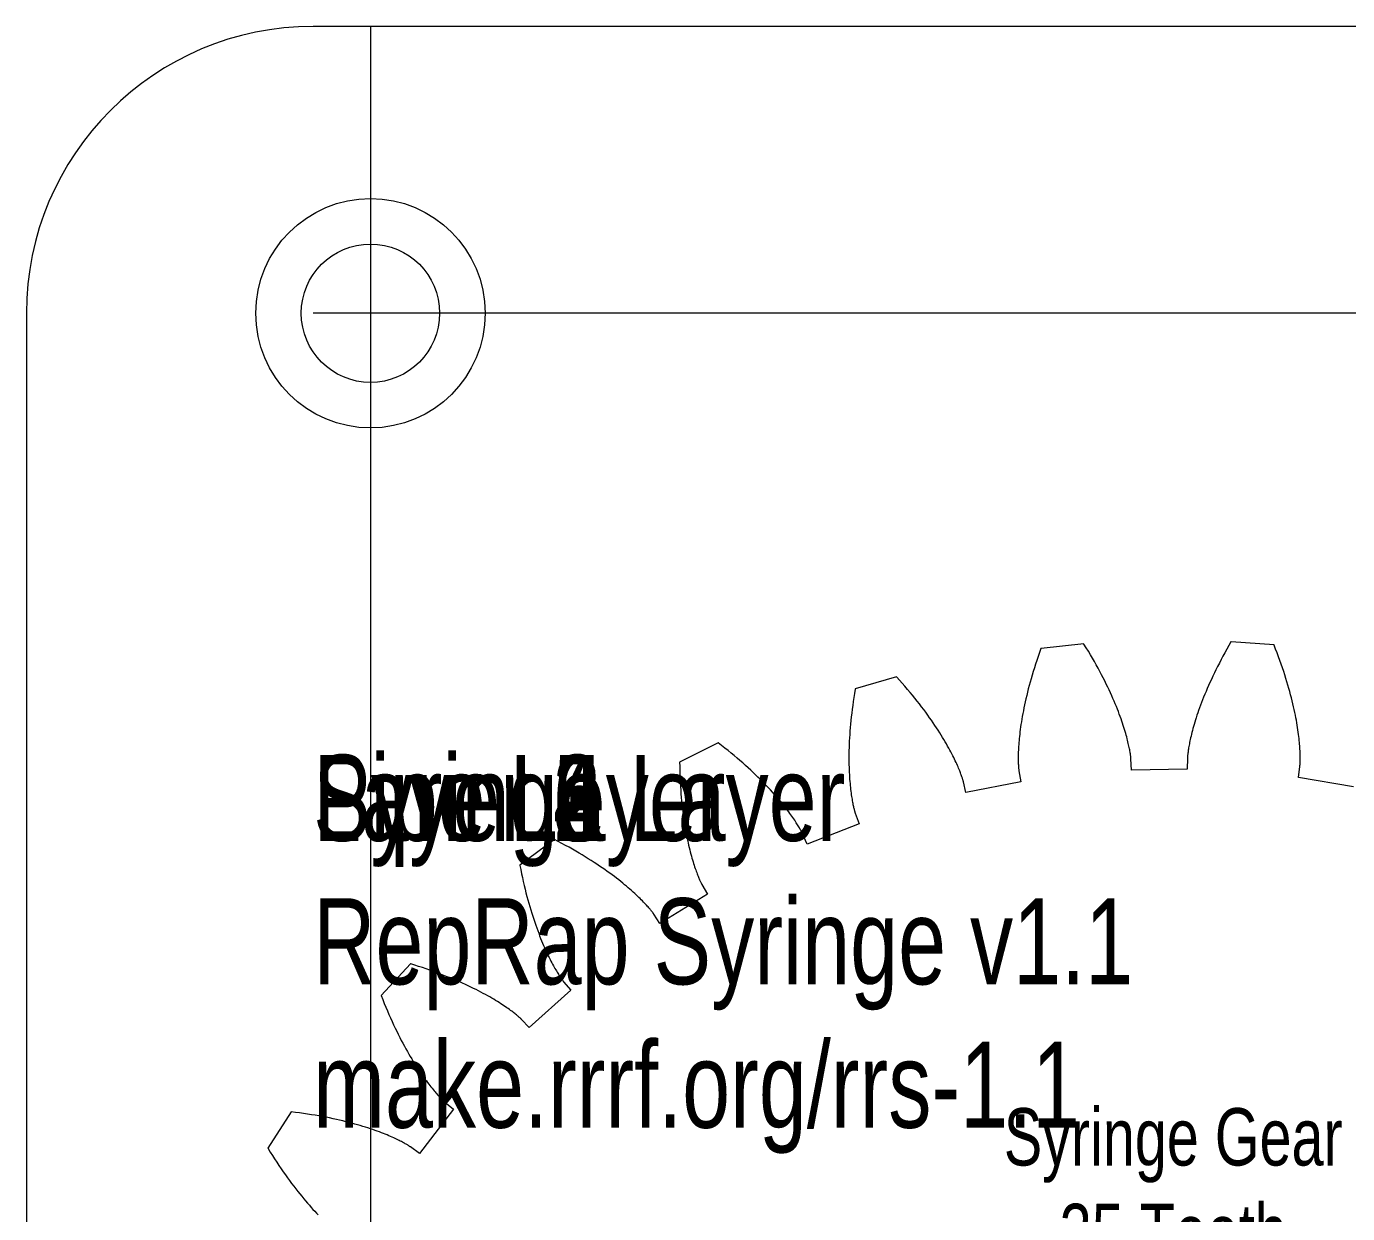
# Model space of a CAD drawing. Header units: millimetres. Extents: x -10 to 120, y 0 to 105.
# Drawn here: x -10 to 36.08, y 64.01 to 105.4 of the extents above; entities that cross this region are included whole.
import ezdxf

# ---------------------------------------------------------------- set-up
doc = ezdxf.new("R2010")
doc.units = ezdxf.units.MM
for name, color, linetype, lineweight in [('Drawings', 4, 'CONTINUOUS', 0), ('Gear Text', 4, 'CONTINUOUS', 0), ('Layer02', 7, 'CONTINUOUS', 0), ('Layer02 Text', 4, 'CONTINUOUS', 0), ('Layer03', 7, 'CONTINUOUS', 0), ('Layer03 Text', 4, 'CONTINUOUS', 0), ('Layer04', 7, 'CONTINUOUS', 0), ('Layer04 Text', 4, 'CONTINUOUS', 0), ('Layer05', 7, 'CONTINUOUS', 0), ('Layer05 Text', 4, 'CONTINUOUS', 0), ('Layer06', 7, 'CONTINUOUS', 0), ('Layer06 Text', 4, 'CONTINUOUS', 0), ('Pipe Layer', 7, 'CONTINUOUS', 0), ('Pipe Layer Text', 4, 'CONTINUOUS', 0), ('Syringe Layer', 7, 'CONTINUOUS', 0), ('Syringe Text', 4, 'CONTINUOUS', 0), ('SyringeGear', 1, 'CONTINUOUS', 0), ('Template', 7, 'CONTINUOUS', 0)]:
    doc.layers.add(name, color=color, linetype=linetype, lineweight=lineweight)
doc.styles.get("Standard").update_dxf_attribs({"font": 'txt', "width": 0.75})

msp = doc.modelspace()

# ---------------------------------------------------------------- linework, layer by layer
at = {"layer": 'Drawings'}
for p, q in [((2, 105.4), (2, 5)), ((110, 95.4), (0, 95.4))]:
    msp.add_line(p, q, dxfattribs=at)
msp.add_circle((2, 95.4), 4, dxfattribs=at)
at = {"layer": 'Layer02'}
for p, q in [((110, 105.4), (0, 105.4)), ((-10, 95.4), (-10, 10))]:
    msp.add_line(p, q, dxfattribs=at)
msp.add_circle((2, 95.4), 2.413, dxfattribs=at)
msp.add_arc((0, 95.4), 10, 90, 180, dxfattribs=at)
at = {"layer": 'Layer03'}
for p, q in [((110, 105.4), (0, 105.4)), ((-10, 95.4), (-10, 10))]:
    msp.add_line(p, q, dxfattribs=at)
msp.add_circle((2, 95.4), 2.413, dxfattribs=at)
msp.add_arc((0, 95.4), 10, 90, 180, dxfattribs=at)
at = {"layer": 'Layer04'}
for p, q in [((56.92, 105.4), (0, 105.4)), ((-10, 95.4), (-10, 10))]:
    msp.add_line(p, q, dxfattribs=at)
msp.add_circle((2, 95.4), 2.413, dxfattribs=at)
msp.add_arc((0, 95.4), 10, 90, 180, dxfattribs=at)
at = {"layer": 'Layer05'}
for p, q in [((56.92, 105.4), (0, 105.4)), ((-10, 95.4), (-10, 10))]:
    msp.add_line(p, q, dxfattribs=at)
msp.add_circle((2, 95.4), 2.413, dxfattribs=at)
msp.add_arc((0, 95.4), 10, 90, 180, dxfattribs=at)
at = {"layer": 'Layer06'}
for p, q in [((56.92, 105.4), (0, 105.4)), ((-10, 95.4), (-10, 10))]:
    msp.add_line(p, q, dxfattribs=at)
msp.add_circle((2, 95.4), 2.413, dxfattribs=at)
msp.add_arc((0, 95.4), 10, 90, 180, dxfattribs=at)
at = {"layer": 'Pipe Layer'}
for p, q in [((110, 105.4), (0, 105.4)), ((-10, 95.4), (-10, 10))]:
    msp.add_line(p, q, dxfattribs=at)
msp.add_circle((2, 95.4), 2.413, dxfattribs=at)
msp.add_arc((0, 95.4), 10, 90, 180, dxfattribs=at)
at = {"layer": 'Syringe Layer'}
for p, q in [((110, 105.4), (0, 105.4)), ((-10, 95.4), (-10, 10))]:
    msp.add_line(p, q, dxfattribs=at)
msp.add_circle((2, 95.4), 2.413, dxfattribs=at)
msp.add_arc((0, 95.4), 10, 90, 180, dxfattribs=at)
at = {"layer": 'SyringeGear'}
for p, q in [((26.881594, 83.868355), (25.388773, 83.711533)), ((26.88604, 83.861324), (26.881594, 83.868355)), ((32.013738, 83.937771), (31.940225, 83.811028)), ((32.017973, 83.944931), (32.013738, 83.937771)), ((33.514806, 83.83268), (32.017973, 83.944931)), ((25.288517, 83.429996), (25.242846, 83.296059)), ((25.336184, 83.565899), (25.288517, 83.429996)), ((25.385884, 83.703732), (25.336184, 83.565899)), ((25.388773, 83.711533), (25.385884, 83.703732)), ((26.963299, 83.736828), (26.88604, 83.861324)), ((27.038167, 83.6138), (26.963299, 83.736828)), ((27.110674, 83.492275), (27.038167, 83.6138)), ((27.180854, 83.372284), (27.110674, 83.492275)), ((31.733634, 83.440159), (31.66931, 83.319759)), ((31.800206, 83.562187), (31.733634, 83.440159)), ((31.869059, 83.685822), (31.800206, 83.562187)), ((31.940225, 83.811028), (31.869059, 83.685822)), ((33.517926, 83.82497), (33.514806, 83.83268)), ((33.571713, 83.688675), (33.517926, 83.82497)), ((33.62341, 83.554256), (33.571713, 83.688675)), ((33.673054, 83.421738), (33.62341, 83.554256)), ((33.72068, 83.291142), (33.673054, 83.421738)), ((25.157341, 83.034153), (25.117431, 82.906231)), ((25.199134, 83.164101), (25.157341, 83.034153)), ((25.242846, 83.296059), (25.199134, 83.164101)), ((27.248739, 83.253857), (27.180854, 83.372284)), ((27.314361, 83.137024), (27.248739, 83.253857)), ((27.377753, 83.02182), (27.314361, 83.137024)), ((27.43895, 82.908272), (27.377753, 83.02182)), ((31.489486, 82.968658), (31.433812, 82.855083)), ((31.54727, 83.083981), (31.489486, 82.968658)), ((31.6072, 83.201023), (31.54727, 83.083981)), ((31.66931, 83.319759), (31.6072, 83.201023)), ((33.766328, 83.162498), (33.72068, 83.291142)), ((33.810034, 83.035828), (33.766328, 83.162498)), ((33.851837, 82.911156), (33.810034, 83.035828)), ((20.34861, 82.719051), (18.907781, 82.298199)), ((20.354239, 82.712929), (20.34861, 82.719051)), ((20.452487, 82.604229), (20.354239, 82.712929)), ((20.548119, 82.496548), (20.452487, 82.604229)), ((20.64116, 82.389919), (20.548119, 82.496548)), ((25.008599, 82.534893), (24.975825, 82.415325)), ((25.043098, 82.656582), (25.008599, 82.534893)), ((25.079362, 82.780373), (25.043098, 82.656582)), ((25.117431, 82.906231), (25.079362, 82.780373)), ((27.497984, 82.796406), (27.43895, 82.908272)), ((27.55489, 82.686256), (27.497984, 82.796406)), ((27.609703, 82.577854), (27.55489, 82.686256)), ((27.662457, 82.471218), (27.609703, 82.577854)), ((31.279106, 82.525135), (31.231523, 82.418835)), ((31.328658, 82.633297), (31.279106, 82.525135)), ((31.380215, 82.74329), (31.328658, 82.633297)), ((31.433812, 82.855083), (31.380215, 82.74329)), ((33.891775, 82.788502), (33.851837, 82.911156)), ((33.929887, 82.667896), (33.891775, 82.788502)), ((33.966211, 82.549358), (33.929887, 82.667896)), ((34.000786, 82.432907), (33.966211, 82.549358)), ((18.88204, 82.145515), (18.859405, 82.003288)), ((18.90633, 82.290009), (18.88204, 82.145515)), ((18.907781, 82.298199), (18.90633, 82.290009)), ((20.731638, 82.284386), (20.64116, 82.389919)), ((20.819577, 82.179985), (20.731638, 82.284386)), ((20.905006, 82.076748), (20.819577, 82.179985)), ((20.98795, 81.974712), (20.905006, 82.076748)), ((24.887456, 82.069534), (24.861184, 81.958645)), ((24.915293, 82.182625), (24.887456, 82.069534)), ((24.944736, 82.297894), (24.915293, 82.182625)), ((24.975825, 82.415325), (24.944736, 82.297894)), ((27.713188, 82.366383), (27.662457, 82.471218)), ((27.76193, 82.263371), (27.713188, 82.366383)), ((27.808721, 82.162209), (27.76193, 82.263371)), ((27.853595, 82.062927), (27.808721, 82.162209)), ((27.896589, 81.965549), (27.853595, 82.062927)), ((31.100224, 82.111328), (31.060152, 82.012714)), ((31.142119, 82.211906), (31.100224, 82.111328)), ((31.185873, 82.314415), (31.142119, 82.211906)), ((31.231523, 82.418835), (31.185873, 82.314415)), ((34.033652, 82.318565), (34.000786, 82.432907)), ((34.064848, 82.206356), (34.033652, 82.318565)), ((34.094414, 82.096298), (34.064848, 82.206356)), ((34.12239, 81.988407), (34.094414, 82.096298)), ((18.801019, 81.590378), (18.78459, 81.45739)), ((18.818936, 81.7257), (18.801019, 81.590378)), ((18.838385, 81.863342), (18.818936, 81.7257)), ((18.859405, 82.003288), (18.838385, 81.863342)), ((21.068439, 81.873917), (20.98795, 81.974712)), ((21.146498, 81.774391), (21.068439, 81.873917)), ((21.222157, 81.676174), (21.146498, 81.774391)), ((21.295445, 81.579296), (21.222157, 81.676174)), ((21.366392, 81.483795), (21.295445, 81.579296)), ((24.791355, 81.639343), (24.770937, 81.537422)), ((24.813174, 81.743526), (24.791355, 81.639343)), ((24.836437, 81.849968), (24.813174, 81.743526)), ((24.861184, 81.958645), (24.836437, 81.849968)), ((27.937741, 81.870098), (27.896589, 81.965549)), ((27.977086, 81.776604), (27.937741, 81.870098)), ((28.014663, 81.685081), (27.977086, 81.776604)), ((28.050509, 81.595566), (28.014663, 81.685081)), ((28.084662, 81.508068), (28.050509, 81.595566)), ((30.91733, 81.638306), (30.885801, 81.549831)), ((30.950491, 81.728848), (30.91733, 81.638306)), ((30.985323, 81.821453), (30.950491, 81.728848)), ((31.021864, 81.916077), (30.985323, 81.821453)), ((31.060152, 82.012714), (31.021864, 81.916077)), ((34.148815, 81.88271), (34.12239, 81.988407)), ((34.173731, 81.779217), (34.148815, 81.88271)), ((34.197178, 81.677952), (34.173731, 81.779217)), ((34.219197, 81.578934), (34.197178, 81.677952)), ((34.239828, 81.482174), (34.219197, 81.578934)), ((18.756029, 81.198479), (18.743813, 81.072586)), ((18.769608, 81.326752), (18.756029, 81.198479)), ((18.78459, 81.45739), (18.769608, 81.326752)), ((21.435027, 81.389706), (21.366392, 81.483795)), ((21.50138, 81.29705), (21.435027, 81.389706)), ((21.565481, 81.205872), (21.50138, 81.29705)), ((21.627361, 81.116196), (21.565481, 81.205872)), ((21.687053, 81.028061), (21.627361, 81.116196)), ((24.702456, 81.152763), (24.688425, 81.062428)), ((24.717681, 81.245449), (24.702456, 81.152763)), ((24.734142, 81.340458), (24.717681, 81.245449)), ((24.751879, 81.437794), (24.734142, 81.340458)), ((24.770937, 81.537422), (24.751879, 81.437794)), ((28.117159, 81.422619), (28.084662, 81.508068)), ((28.14804, 81.339237), (28.117159, 81.422619)), ((28.177343, 81.257946), (28.14804, 81.339237)), ((28.205106, 81.178768), (28.177343, 81.257946)), ((28.231369, 81.101719), (28.205106, 81.178768)), ((28.256172, 81.026825), (28.231369, 81.101719)), ((30.751271, 81.13929), (30.728712, 81.063686)), ((30.775226, 81.217083), (30.751271, 81.13929)), ((30.800617, 81.297054), (30.775226, 81.217083)), ((30.827483, 81.379185), (30.800617, 81.297054)), ((30.855865, 81.463448), (30.827483, 81.379185)), ((30.885801, 81.549831), (30.855865, 81.463448)), ((34.259114, 81.387695), (34.239828, 81.482174)), ((34.277095, 81.295509), (34.259114, 81.387695)), ((34.293813, 81.205627), (34.277095, 81.295509)), ((34.309309, 81.118073), (34.293813, 81.205627)), ((34.323626, 81.032856), (34.309309, 81.118073)), ((18.714907, 80.709316), (18.707709, 80.593075)), ((18.723294, 80.827991), (18.714907, 80.709316)), ((18.732915, 80.949085), (18.723294, 80.827991)), ((18.743813, 81.072586), (18.732915, 80.949085)), ((21.744587, 80.94149), (21.687053, 81.028061)), ((21.799994, 80.856525), (21.744587, 80.94149)), ((21.853309, 80.773182), (21.799994, 80.856525)), ((21.904562, 80.691505), (21.853309, 80.773182)), ((21.953789, 80.611515), (21.904562, 80.691505)), ((24.634696, 80.646385), (24.626939, 80.570389)), ((24.643394, 80.7248), (24.634696, 80.646385)), ((24.653073, 80.805622), (24.643394, 80.7248)), ((24.663776, 80.888844), (24.653073, 80.805622)), ((24.675546, 80.974449), (24.663776, 80.888844)), ((24.688425, 81.062428), (24.675546, 80.974449)), ((28.279554, 80.954098), (28.256172, 81.026825)), ((28.301554, 80.88356), (28.279554, 80.954098)), ((28.322213, 80.815235), (28.301554, 80.88356)), ((28.341571, 80.749134), (28.322213, 80.815235)), ((28.359669, 80.685272), (28.341571, 80.749134)), ((28.376547, 80.62368), (28.359669, 80.685272)), ((30.620409, 80.657131), (30.606485, 80.597366)), ((30.635443, 80.719204), (30.620409, 80.657131)), ((30.651629, 80.783577), (30.635443, 80.719204)), ((30.669008, 80.850224), (30.651629, 80.783577)), ((30.687621, 80.919132), (30.669008, 80.850224)), ((30.707509, 80.990295), (30.687621, 80.919132)), ((30.728712, 81.063686), (30.707509, 80.990295)), ((34.336805, 80.949993), (34.323626, 81.032856)), ((34.348888, 80.869492), (34.336805, 80.949993)), ((34.35992, 80.791374), (34.348888, 80.869492)), ((34.369939, 80.715641), (34.35992, 80.791374)), ((34.378992, 80.642307), (34.369939, 80.715641)), ((34.387118, 80.571392), (34.378992, 80.642307)), ((14.12583, 80.421711), (12.7833, 79.750351)), ((14.132462, 80.416695), (14.12583, 80.421711)), ((14.24854, 80.327282), (14.132462, 80.416695)), ((14.361862, 80.238407), (14.24854, 80.327282)), ((14.472447, 80.150105), (14.361862, 80.238407)), ((18.692832, 80.259045), (18.689966, 80.152634)), ((18.696715, 80.367928), (18.692832, 80.259045)), ((18.70166, 80.479275), (18.696715, 80.367928)), ((18.707709, 80.593075), (18.70166, 80.479275)), ((22.001022, 80.533237), (21.953789, 80.611515)), ((22.046295, 80.456711), (22.001022, 80.533237)), ((22.089642, 80.381958), (22.046295, 80.456711)), ((22.131097, 80.30901), (22.089642, 80.381958)), ((22.170695, 80.237892), (22.131097, 80.30901)), ((22.208472, 80.168629), (22.170695, 80.237892)), ((24.600727, 80.227024), (24.597698, 80.165737)), ((24.604436, 80.290783), (24.600727, 80.227024)), ((24.608868, 80.35701), (24.604436, 80.290783)), ((24.614067, 80.42569), (24.608868, 80.35701)), ((24.620077, 80.496819), (24.614067, 80.42569)), ((24.626939, 80.570389), (24.620077, 80.496819)), ((28.392246, 80.564358), (28.376547, 80.62368)), ((28.406807, 80.507328), (28.392246, 80.564358)), ((28.420272, 80.452606), (28.406807, 80.507328)), ((28.432682, 80.400204), (28.420272, 80.452606)), ((28.444077, 80.35014), (28.432682, 80.400204)), ((28.454502, 80.302425), (28.444077, 80.35014)), ((28.463996, 80.257069), (28.454502, 80.302425)), ((28.472602, 80.214092), (28.463996, 80.257069)), ((28.480363, 80.1735), (28.472602, 80.214092)), ((30.530058, 80.204056), (30.524242, 80.165672)), ((30.536606, 80.244865), (30.530058, 80.204056)), ((30.543927, 80.288078), (30.536606, 80.244865)), ((30.552065, 80.333694), (30.543927, 80.288078)), ((30.561062, 80.381699), (30.552065, 80.333694)), ((30.570961, 80.432083), (30.561062, 80.381699)), ((30.581803, 80.484829), (30.570961, 80.432083)), ((30.59363, 80.539928), (30.581803, 80.484829)), ((30.606485, 80.597366), (30.59363, 80.539928)), ((34.394363, 80.502899), (34.387118, 80.571392)), ((34.400767, 80.436829), (34.394363, 80.502899)), ((34.406375, 80.373211), (34.400767, 80.436829)), ((34.41123, 80.312038), (34.406375, 80.373211)), ((34.415374, 80.253326), (34.41123, 80.312038)), ((34.418851, 80.197079), (34.415374, 80.253326)), ((34.421705, 80.143303), (34.418851, 80.197079)), ((12.7833, 79.750351), (12.783337, 79.742035)), ((12.783337, 79.742035), (12.785236, 79.595524)), ((14.580315, 80.062424), (14.472447, 80.150105)), ((14.685482, 79.975403), (14.580315, 80.062424)), ((14.787972, 79.889076), (14.685482, 79.975403)), ((14.887802, 79.803493), (14.787972, 79.889076)), ((14.984995, 79.718689), (14.887802, 79.803493)), ((15.079571, 79.634701), (14.984995, 79.718689)), ((18.687114, 79.947277), (18.68704, 79.848339)), ((18.68704, 79.848339), (18.687809, 79.751915)), ((18.688075, 80.048706), (18.687114, 79.947277)), ((18.687809, 79.751915), (18.689378, 79.658005)), ((18.689966, 80.152634), (18.688075, 80.048706)), ((22.244464, 80.101246), (22.208472, 80.168629)), ((22.278706, 80.03577), (22.244464, 80.101246)), ((22.311233, 79.972229), (22.278706, 80.03577)), ((22.342083, 79.910648), (22.311233, 79.972229)), ((22.371293, 79.851044), (22.342083, 79.910648)), ((22.398897, 79.793453), (22.371293, 79.851044)), ((22.424937, 79.737888), (22.398897, 79.793453)), ((22.449447, 79.684376), (22.424937, 79.737888)), ((24.591514, 79.945423), (24.591233, 79.896584)), ((24.591233, 79.896584), (24.591371, 79.850246)), ((24.591371, 79.850246), (24.591884, 79.806419)), ((24.592257, 79.996761), (24.591514, 79.945423)), ((24.591884, 79.806419), (24.592728, 79.765099)), ((24.593507, 80.050598), (24.592257, 79.996761)), ((24.592728, 79.765099), (24.593859, 79.726295)), ((24.595306, 80.106926), (24.593507, 80.050598)), ((24.593859, 79.726295), (24.595234, 79.690002)), ((24.597698, 80.165737), (24.595306, 80.106926)), ((28.487321, 80.135307), (28.480363, 80.1735)), ((28.493518, 80.099522), (28.487321, 80.135307)), ((28.498996, 80.066158), (28.493518, 80.099522)), ((28.503799, 80.035217), (28.498996, 80.066158)), ((28.50797, 80.006718), (28.503799, 80.035217)), ((28.51155, 79.980667), (28.50797, 80.006718)), ((28.514584, 79.957066), (28.51155, 79.980667)), ((28.517115, 79.935925), (28.514584, 79.957066)), ((28.519185, 79.917255), (28.517115, 79.935925)), ((28.520838, 79.901058), (28.519185, 79.917255)), ((28.522117, 79.887341), (28.520838, 79.901058)), ((28.523067, 79.87611), (28.522117, 79.887341)), ((28.523729, 79.867371), (28.523067, 79.87611)), ((28.524148, 79.861122), (28.523729, 79.867371)), ((28.524431, 79.856121), (28.524148, 79.861122)), ((28.541894, 79.467274), (28.524431, 79.856121)), ((30.495471, 79.885509), (30.489607, 79.496311)), ((30.495605, 79.890514), (30.495471, 79.885509)), ((30.495838, 79.89677), (30.495605, 79.890514)), ((30.496239, 79.905529), (30.495838, 79.89677)), ((30.496853, 79.916782), (30.496239, 79.905529)), ((30.497723, 79.930531), (30.496853, 79.916782)), ((30.498893, 79.94677), (30.497723, 79.930531)), ((30.500405, 79.965492), (30.498893, 79.94677)), ((30.502304, 79.986702), (30.500405, 79.965492)), ((30.504634, 80.01038), (30.502304, 79.986702)), ((30.507436, 80.03653), (30.504634, 80.01038)), ((30.510755, 80.06514), (30.507436, 80.03653)), ((30.514634, 80.096207), (30.510755, 80.06514)), ((30.519115, 80.129719), (30.514634, 80.096207)), ((30.524242, 80.165672), (30.519115, 80.129719)), ((34.423978, 80.09201), (34.421705, 80.143303)), ((34.425715, 80.043201), (34.423978, 80.09201)), ((34.424395, 79.716427), (34.425524, 79.742702)), ((34.425524, 79.742702), (34.426509, 79.771484)), ((34.426959, 79.99688), (34.425715, 80.043201)), ((34.426509, 79.771484), (34.427308, 79.802784)), ((34.427753, 79.953056), (34.426959, 79.99688)), ((34.427308, 79.802784), (34.427875, 79.836594)), ((34.428141, 79.911728), (34.427753, 79.953056)), ((34.427875, 79.836594), (34.428167, 79.872906)), ((34.428167, 79.872906), (34.428141, 79.911728)), ((12.785236, 79.595524), (12.788361, 79.451542)), ((12.788361, 79.451542), (12.792667, 79.310093)), ((12.792667, 79.310093), (12.798107, 79.171192)), ((15.171552, 79.551571), (15.079571, 79.634701)), ((15.260961, 79.469337), (15.171552, 79.551571)), ((15.347819, 79.388039), (15.260961, 79.469337)), ((15.432152, 79.307713), (15.347819, 79.388039)), ((15.513982, 79.228397), (15.432152, 79.307713)), ((18.689378, 79.658005), (18.691704, 79.566612)), ((18.691704, 79.566612), (18.69474, 79.477749)), ((18.69474, 79.477749), (18.698444, 79.391418)), ((18.698444, 79.391418), (18.702773, 79.307625)), ((18.702773, 79.307625), (18.707681, 79.226372)), ((22.472466, 79.632938), (22.449447, 79.684376)), ((22.494033, 79.583591), (22.472466, 79.632938)), ((22.514185, 79.536366), (22.494033, 79.583591)), ((22.532962, 79.49128), (22.514185, 79.536366)), ((22.550402, 79.448353), (22.532962, 79.49128)), ((22.566544, 79.4076), (22.550402, 79.448353)), ((22.581428, 79.369045), (22.566544, 79.4076)), ((22.595094, 79.33271), (22.581428, 79.369045)), ((22.60758, 79.298607), (22.595094, 79.33271)), ((22.618928, 79.266754), (22.60758, 79.298607)), ((22.629179, 79.237171), (22.618928, 79.266754)), ((24.595234, 79.690002), (24.596808, 79.656227)), ((24.596808, 79.656227), (24.59854, 79.624966)), ((24.59854, 79.624966), (24.600382, 79.596222)), ((24.600382, 79.596222), (24.602294, 79.569996)), ((24.602294, 79.569996), (24.60423, 79.54628)), ((24.60423, 79.54628), (24.606148, 79.525074)), ((24.606148, 79.525074), (24.608003, 79.506382)), ((24.608003, 79.506382), (24.609752, 79.490196)), ((24.609752, 79.490196), (24.611351, 79.476513)), ((24.611351, 79.476513), (24.612756, 79.465332)), ((24.612756, 79.465332), (24.613925, 79.456642)), ((24.613925, 79.456642), (24.614813, 79.450443)), ((24.614813, 79.450443), (24.615576, 79.445492)), ((24.615576, 79.445492), (24.6793, 79.061504)), ((30.489607, 79.496311), (28.541894, 79.467274)), ((34.362582, 79.205868), (34.414831, 79.591583)), ((34.414831, 79.591583), (34.415445, 79.596554)), ((34.415445, 79.596554), (34.416148, 79.602776)), ((34.416148, 79.602776), (34.417058, 79.611496)), ((34.417058, 79.611496), (34.418129, 79.622715)), ((34.418129, 79.622715), (34.419319, 79.63644)), ((34.419319, 79.63644), (34.420585, 79.652672)), ((34.420585, 79.652672), (34.421882, 79.671413)), ((34.421882, 79.671413), (34.423166, 79.692665)), ((34.423166, 79.692665), (34.424395, 79.716427)), ((12.798107, 79.171192), (12.804642, 79.034843)), ((12.804642, 79.034843), (12.812223, 78.901058)), ((12.812223, 78.901058), (12.820807, 78.769846)), ((15.593333, 79.150131), (15.513982, 79.228397)), ((15.670232, 79.072945), (15.593333, 79.150131)), ((15.744701, 78.996883), (15.670232, 79.072945)), ((15.816768, 78.921978), (15.744701, 78.996883)), ((15.886456, 78.84827), (15.816768, 78.921978)), ((15.953796, 78.775787), (15.886456, 78.84827)), ((18.707681, 79.226372), (18.713124, 79.147663)), ((18.713124, 79.147663), (18.719062, 79.071503)), ((18.719062, 79.071503), (18.725447, 78.997889)), ((18.725447, 78.997889), (18.732234, 78.926832)), ((18.732234, 78.926832), (18.739381, 78.858328)), ((18.739381, 78.858328), (18.746846, 78.792372)), ((22.638371, 79.209877), (22.629179, 79.237171)), ((22.646545, 79.184879), (22.638371, 79.209877)), ((22.653745, 79.162201), (22.646545, 79.184879)), ((22.660009, 79.141853), (22.653745, 79.162201)), ((22.66538, 79.123852), (22.660009, 79.141853)), ((22.669899, 79.108212), (22.66538, 79.123852)), ((22.673607, 79.094944), (22.669899, 79.108212)), ((22.676546, 79.084064), (22.673607, 79.094944)), ((22.678758, 79.075581), (22.676546, 79.084064)), ((22.680286, 79.069508), (22.678758, 79.075581)), ((22.681458, 79.064636), (22.680286, 79.069508)), ((22.768072, 78.685158), (22.681458, 79.064636)), ((24.6793, 79.061504), (22.768072, 78.685158)), ((36.284179, 78.886662), (34.362582, 79.205868)), ((12.820807, 78.769846), (12.830351, 78.641209)), ((12.830351, 78.641209), (12.840809, 78.515158)), ((12.840809, 78.515158), (12.852139, 78.391697)), ((12.852139, 78.391697), (12.864294, 78.27083)), ((16.018809, 78.704575), (15.953796, 78.775787)), ((16.081528, 78.634659), (16.018809, 78.704575)), ((16.141978, 78.566074), (16.081528, 78.634659)), ((16.200189, 78.498861), (16.141978, 78.566074)), ((16.256186, 78.43305), (16.200189, 78.498861)), ((16.31, 78.368675), (16.256186, 78.43305)), ((16.361662, 78.305769), (16.31, 78.368675)), ((18.746846, 78.792372), (18.75458, 78.728977)), ((18.75458, 78.728977), (18.762545, 78.668131)), ((18.762545, 78.668131), (18.770692, 78.609838)), ((18.770692, 78.609838), (18.778979, 78.554098)), ((18.778979, 78.554098), (18.787363, 78.500902)), ((18.787363, 78.500902), (18.795798, 78.450254)), ((18.795798, 78.450254), (18.804242, 78.402151)), ((18.804242, 78.402151), (18.812652, 78.356583)), ((18.812652, 78.356583), (18.820982, 78.313551)), ((12.864294, 78.27083), (12.877232, 78.152565)), ((12.877232, 78.152565), (12.890907, 78.036907)), ((12.890907, 78.036907), (12.905275, 77.923855)), ((12.905275, 77.923855), (12.920292, 77.813414)), ((16.411199, 78.244366), (16.361662, 78.305769)), ((16.458644, 78.184492), (16.411199, 78.244366)), ((16.504026, 78.126183), (16.458644, 78.184492)), ((16.547376, 78.069473), (16.504026, 78.126183)), ((16.588726, 78.014389), (16.547376, 78.069473)), ((16.628109, 77.960958), (16.588726, 78.014389)), ((16.665554, 77.909222), (16.628109, 77.960958)), ((16.701097, 77.8592), (16.665554, 77.909222)), ((18.820982, 78.313551), (18.82919, 78.273046)), ((18.82919, 78.273046), (18.837233, 78.235065)), ((18.837233, 78.235065), (18.845065, 78.199604)), ((18.845065, 78.199604), (18.852645, 78.166653)), ((18.852645, 78.166653), (18.859931, 78.136202)), ((18.859931, 78.136202), (18.866876, 78.108252)), ((18.866876, 78.108252), (18.87344, 78.082785)), ((18.87344, 78.082785), (18.87958, 78.059797)), ((18.87958, 78.059797), (18.885253, 78.039276)), ((18.885253, 78.039276), (18.890416, 78.021214)), ((18.890416, 78.021214), (18.895027, 78.005598)), ((18.895027, 78.005598), (18.899044, 77.992422)), ((18.899044, 77.992422), (18.902423, 77.98167)), ((18.902423, 77.98167), (18.905124, 77.973331)), ((18.905124, 77.973331), (18.907104, 77.96739)), ((18.907104, 77.96739), (18.908739, 77.962656)), ((18.908739, 77.962656), (19.040003, 77.596216)), ((12.920292, 77.813414), (12.935913, 77.705585)), ((12.935913, 77.705585), (12.952093, 77.600376)), ((12.952093, 77.600376), (12.968788, 77.49778)), ((12.968788, 77.49778), (12.985954, 77.397808)), ((16.734767, 77.810923), (16.701097, 77.8592)), ((16.766602, 77.764421), (16.734767, 77.810923)), ((16.796633, 77.719721), (16.766602, 77.764421)), ((16.824893, 77.676853), (16.796633, 77.719721)), ((16.851418, 77.635843), (16.824893, 77.676853)), ((16.876244, 77.596718), (16.851418, 77.635843)), ((16.899403, 77.559505), (16.876244, 77.596718)), ((16.920932, 77.524227), (16.899403, 77.559505)), ((16.940866, 77.490913), (16.920932, 77.524227)), ((16.959241, 77.459589), (16.940866, 77.490913)), ((16.976094, 77.430277), (16.959241, 77.459589)), ((16.991463, 77.402996), (16.976094, 77.430277)), ((19.040003, 77.596216), (17.226689, 76.884655)), ((8.413258, 77.050169), (7.212181, 76.149879)), ((8.420679, 77.046415), (8.413258, 77.050169)), ((8.550858, 76.979168), (8.420679, 77.046415)), ((8.678228, 76.911953), (8.550858, 76.979168)), ((12.985954, 77.397808), (13.003548, 77.300447)), ((13.003548, 77.300447), (13.021521, 77.205711)), ((13.021521, 77.205711), (13.039833, 77.113588)), ((13.039833, 77.113588), (13.058439, 77.02408)), ((13.058439, 77.02408), (13.077295, 76.937187)), ((17.00538, 77.377783), (16.991463, 77.402996)), ((17.017887, 77.354649), (17.00538, 77.377783)), ((17.02902, 77.333618), (17.017887, 77.354649)), ((17.038817, 77.314716), (17.02902, 77.333618)), ((17.047317, 77.297962), (17.038817, 77.314716)), ((17.054555, 77.283379), (17.047317, 77.297962)), ((17.060573, 77.270988), (17.054555, 77.283379)), ((17.065407, 77.260807), (17.060573, 77.270988)), ((17.069098, 77.252855), (17.065407, 77.260807)), ((17.071686, 77.247154), (17.069098, 77.252855)), ((17.073708, 77.242571), (17.071686, 77.247154)), ((17.226689, 76.884655), (17.073708, 77.242571)), ((8.802803, 76.844818), (8.678228, 76.911953)), ((8.924593, 76.777807), (8.802803, 76.844818)), ((9.043608, 76.71096), (8.924593, 76.777807)), ((9.159864, 76.644323), (9.043608, 76.71096)), ((9.273373, 76.577942), (9.159864, 76.644323)), ((9.384146, 76.511852), (9.273373, 76.577942)), ((9.492197, 76.446102), (9.384146, 76.511852)), ((13.077295, 76.937187), (13.096355, 76.852905)), ((13.096355, 76.852905), (13.115576, 76.771231)), ((13.115576, 76.771231), (13.134912, 76.69216)), ((13.134912, 76.69216), (13.154324, 76.61569)), ((13.154324, 76.61569), (13.173763, 76.541811)), ((13.173763, 76.541811), (13.19319, 76.470522)), ((7.212181, 76.149879), (7.213701, 76.141703)), ((7.213701, 76.141703), (7.241732, 75.997887)), ((9.597544, 76.380733), (9.492197, 76.446102)), ((9.700199, 76.315786), (9.597544, 76.380733)), ((9.800179, 76.251303), (9.700199, 76.315786)), ((9.897499, 76.187326), (9.800179, 76.251303)), ((9.992176, 76.123896), (9.897499, 76.187326)), ((10.084229, 76.061054), (9.992176, 76.123896)), ((10.173672, 75.99884), (10.084229, 76.061054)), ((13.19319, 76.470522), (13.212557, 76.401819)), ((13.212557, 76.401819), (13.231821, 76.335691)), ((13.231821, 76.335691), (13.250942, 76.272129)), ((13.250942, 76.272129), (13.269873, 76.211134)), ((13.269873, 76.211134), (13.288572, 76.152689)), ((13.288572, 76.152689), (13.306997, 76.096788)), ((13.306997, 76.096788), (13.325104, 76.043421)), ((13.325104, 76.043421), (13.342852, 75.992579)), ((7.241732, 75.997887), (7.270515, 75.856775)), ((7.270515, 75.856775), (7.300007, 75.71837)), ((7.300007, 75.71837), (7.330164, 75.582672)), ((7.330164, 75.582672), (7.360937, 75.449682)), ((10.260527, 75.937298), (10.173672, 75.99884)), ((10.34481, 75.876465), (10.260527, 75.937298)), ((10.42654, 75.816385), (10.34481, 75.876465)), ((10.505739, 75.75709), (10.42654, 75.816385)), ((10.582424, 75.698631), (10.505739, 75.75709)), ((10.656618, 75.641037), (10.582424, 75.698631)), ((10.728344, 75.584351), (10.656618, 75.641037)), ((10.797619, 75.52861), (10.728344, 75.584351)), ((13.342852, 75.992579), (13.360195, 75.94425)), ((13.360195, 75.94425), (13.377092, 75.898428)), ((13.377092, 75.898428), (13.393503, 75.855093)), ((13.393503, 75.855093), (13.409384, 75.814241)), ((13.409384, 75.814241), (13.424692, 75.775852)), ((13.424692, 75.775852), (13.439386, 75.739918)), ((13.439386, 75.739918), (13.453426, 75.706425)), ((13.453426, 75.706425), (13.466768, 75.675358)), ((13.466768, 75.675358), (13.479374, 75.646696)), ((13.479374, 75.646696), (13.491198, 75.620434)), ((13.491198, 75.620434), (13.502203, 75.59655)), ((13.502203, 75.59655), (13.51235, 75.575027)), ((13.51235, 75.575027), (13.521595, 75.555849)), ((7.360937, 75.449682), (7.392286, 75.319399)), ((7.392286, 75.319399), (7.42416, 75.191828)), ((7.42416, 75.191828), (7.45652, 75.066963)), ((10.864468, 75.473856), (10.797619, 75.52861)), ((10.928911, 75.420124), (10.864468, 75.473856)), ((10.990974, 75.367455), (10.928911, 75.420124)), ((11.05068, 75.315882), (10.990974, 75.367455)), ((11.108055, 75.265442), (11.05068, 75.315882)), ((11.163118, 75.216173), (11.108055, 75.265442)), ((11.215897, 75.168116), (11.163118, 75.216173)), ((11.266418, 75.1213), (11.215897, 75.168116)), ((11.314709, 75.07576), (11.266418, 75.1213)), ((13.75297, 75.147541), (12.095852, 74.123632)), ((13.521595, 75.555849), (13.529902, 75.538998)), ((13.529902, 75.538998), (13.537226, 75.524458)), ((13.537226, 75.524458), (13.543531, 75.512211)), ((13.543531, 75.512211), (13.548775, 75.502235)), ((13.548775, 75.502235), (13.552921, 75.494513)), ((13.552921, 75.494513), (13.555931, 75.489021)), ((13.555931, 75.489021), (13.558386, 75.484653)), ((13.558386, 75.484653), (13.75297, 75.147541)), ((7.45652, 75.066963), (7.489319, 74.944805)), ((7.489319, 74.944805), (7.522511, 74.825352)), ((7.522511, 74.825352), (7.556051, 74.708597)), ((7.556051, 74.708597), (7.589899, 74.594543)), ((11.36079, 75.031542), (11.314709, 75.07576)), ((11.404694, 74.988668), (11.36079, 75.031542)), ((11.446444, 74.94718), (11.404694, 74.988668)), ((11.486069, 74.90711), (11.446444, 74.94718)), ((11.5236, 74.86849), (11.486069, 74.90711)), ((11.559061, 74.831358), (11.5236, 74.86849)), ((11.592482, 74.795744), (11.559061, 74.831358)), ((11.623894, 74.761679), (11.592482, 74.795744)), ((11.653324, 74.7292), (11.623894, 74.761679)), ((11.680807, 74.698332), (11.653324, 74.7292)), ((11.706369, 74.669113), (11.680807, 74.698332)), ((11.730043, 74.641573), (11.706369, 74.669113)), ((7.589899, 74.594543), (7.624004, 74.483185)), ((7.624004, 74.483185), (7.658329, 74.374516)), ((7.658329, 74.374516), (7.692823, 74.26853)), ((7.692823, 74.26853), (7.727448, 74.165224)), ((11.75186, 74.615742), (11.730043, 74.641573)), ((11.771851, 74.591644), (11.75186, 74.615742)), ((11.790047, 74.569319), (11.771851, 74.591644)), ((11.806484, 74.54879), (11.790047, 74.569319)), ((11.821194, 74.530088), (11.806484, 74.54879)), ((11.834208, 74.513237), (11.821194, 74.530088)), ((11.845562, 74.49827), (11.834208, 74.513237)), ((11.855288, 74.485214), (11.845562, 74.49827)), ((11.863422, 74.474096), (11.855288, 74.485214)), ((11.869995, 74.464943), (11.863422, 74.474096)), ((11.875048, 74.457779), (11.869995, 74.464943)), ((11.878613, 74.452631), (11.875048, 74.457779)), ((11.88142, 74.448483), (11.878613, 74.452631)), ((12.095852, 74.123632), (11.88142, 74.448483)), ((7.727448, 74.165224), (7.762154, 74.064594)), ((7.762154, 74.064594), (7.7969, 73.966629)), ((7.7969, 73.966629), (7.83164, 73.871328)), ((7.83164, 73.871328), (7.866337, 73.778673)), ((7.866337, 73.778673), (7.900936, 73.688669)), ((7.900936, 73.688669), (7.935404, 73.601297)), ((7.935404, 73.601297), (7.969692, 73.51655)), ((7.969692, 73.51655), (8.003761, 73.43442)), ((8.003761, 73.43442), (8.037563, 73.354895)), ((8.037563, 73.354895), (8.071058, 73.277966)), ((8.071058, 73.277966), (8.104204, 73.203619)), ((8.104204, 73.203619), (8.136955, 73.131844)), ((8.136955, 73.131844), (8.169277, 73.062622)), ((8.169277, 73.062622), (8.201118, 72.995949)), ((8.201118, 72.995949), (8.232441, 72.931807)), ((8.232441, 72.931807), (8.263205, 72.870182)), ((8.263205, 72.870182), (8.293367, 72.811056)), ((8.293367, 72.811056), (8.322886, 72.754419)), ((3.394501, 72.712788), (2.373478, 71.612505)), ((3.402473, 72.710421), (3.394501, 72.712788)), ((3.542566, 72.667498), (3.402473, 72.710421)), ((3.679892, 72.624107), (3.542566, 72.667498)), ((3.814451, 72.580294), (3.679892, 72.624107)), ((3.946249, 72.536106), (3.814451, 72.580294)), ((4.075289, 72.491585), (3.946249, 72.536106)), ((4.201576, 72.446777), (4.075289, 72.491585)), ((4.325111, 72.40173), (4.201576, 72.446777)), ((4.445906, 72.356482), (4.325111, 72.40173)), ((4.563961, 72.311083), (4.445906, 72.356482)), ((8.322886, 72.754419), (8.351721, 72.700253)), ((8.351721, 72.700253), (8.379831, 72.64854)), ((8.379831, 72.64854), (8.407175, 72.599264)), ((8.407175, 72.599264), (8.433716, 72.552408)), ((8.433716, 72.552408), (8.45941, 72.507954)), ((8.45941, 72.507954), (8.484219, 72.465883)), ((8.484219, 72.465883), (8.508102, 72.426176)), ((8.508102, 72.426176), (8.531021, 72.388817)), ((8.531021, 72.388817), (8.55294, 72.353777)), ((8.55294, 72.353777), (8.573814, 72.321045)), ((4.679287, 72.265574), (4.563961, 72.311083)), ((4.791889, 72.219999), (4.679287, 72.265574)), ((4.901777, 72.174404), (4.791889, 72.219999)), ((5.008955, 72.128834), (4.901777, 72.174404)), ((5.113438, 72.083328), (5.008955, 72.128834)), ((5.215231, 72.037933), (5.113438, 72.083328)), ((5.314346, 71.992689), (5.215231, 72.037933)), ((5.410793, 71.947645), (5.314346, 71.992689)), ((5.504585, 71.902838), (5.410793, 71.947645)), ((5.595728, 71.858316), (5.504585, 71.902838)), ((8.573814, 72.321045), (8.593607, 72.290596)), ((8.593607, 72.290596), (8.612282, 72.262411)), ((8.612282, 72.262411), (8.629803, 72.236462)), ((8.629803, 72.236462), (8.646128, 72.212732)), ((8.646128, 72.212732), (8.661221, 72.191196)), ((8.661221, 72.191196), (8.675047, 72.171831)), ((8.675047, 72.171831), (8.687569, 72.154612)), ((8.687569, 72.154612), (8.69875, 72.139517)), ((8.69875, 72.139517), (8.708553, 72.126518)), ((8.708553, 72.126518), (8.716944, 72.115591)), ((8.716944, 72.115591), (8.723885, 72.106714)), ((8.723885, 72.106714), (8.729343, 72.099855)), ((8.729343, 72.099855), (8.733286, 72.09499)), ((8.733286, 72.09499), (8.736479, 72.091131)), ((8.736479, 72.091131), (8.988131, 71.79418)), ((2.373478, 71.612505), (2.376434, 71.604731)), ((2.376434, 71.604731), (2.429691, 71.468231)), ((2.429691, 71.468231), (2.48321, 71.334528)), ((5.684244, 71.814117), (5.595728, 71.858316)), ((5.770134, 71.77029), (5.684244, 71.814117)), ((5.85342, 71.72687), (5.770134, 71.77029)), ((5.934114, 71.683901), (5.85342, 71.72687)), ((6.012228, 71.641426), (5.934114, 71.683901)), ((6.08778, 71.599487), (6.012228, 71.641426)), ((6.160784, 71.558126), (6.08778, 71.599487)), ((6.231253, 71.517385), (6.160784, 71.558126)), ((6.299208, 71.477303), (6.231253, 71.517385)), ((6.364666, 71.437918), (6.299208, 71.477303)), ((6.427643, 71.399273), (6.364666, 71.437918)), ((8.988131, 71.79418), (7.540466, 70.490835)), ((2.48321, 71.334528), (2.536942, 71.203611)), ((2.536942, 71.203611), (2.590841, 71.07548)), ((2.590841, 71.07548), (2.644867, 70.950121)), ((6.488155, 71.36141), (6.427643, 71.399273)), ((6.546223, 71.324369), (6.488155, 71.36141)), ((6.60187, 71.288183), (6.546223, 71.324369)), ((6.655104, 71.252903), (6.60187, 71.288183)), ((6.705957, 71.218557), (6.655104, 71.252903)), ((6.754444, 71.185192), (6.705957, 71.218557)), ((6.800589, 71.152842), (6.754444, 71.185192)), ((6.844412, 71.121544), (6.800589, 71.152842)), ((6.885933, 71.091339), (6.844412, 71.121544)), ((6.925177, 71.062265), (6.885933, 71.091339)), ((6.962166, 71.034357), (6.925177, 71.062265)), ((6.996923, 71.007654), (6.962166, 71.034357)), ((7.029476, 70.982191), (6.996923, 71.007654)), ((7.059845, 70.958006), (7.029476, 70.982191)), ((2.644867, 70.950121), (2.698975, 70.82753)), ((2.698975, 70.82753), (2.753117, 70.707701)), ((2.753117, 70.707701), (2.807251, 70.59062)), ((2.807251, 70.59062), (2.861334, 70.476282)), ((7.088055, 70.935135), (7.059845, 70.958006)), ((7.114134, 70.913612), (7.088055, 70.935135)), ((7.138107, 70.893473), (7.114134, 70.913612)), ((7.159996, 70.874756), (7.138107, 70.893473)), ((7.179834, 70.857492), (7.159996, 70.874756)), ((7.197647, 70.841717), (7.179834, 70.857492)), ((7.213461, 70.827461), (7.197647, 70.841717)), ((7.227304, 70.814762), (7.213461, 70.827461)), ((7.239206, 70.803652), (7.227304, 70.814762)), ((7.249195, 70.794165), (7.239206, 70.803652)), ((7.257298, 70.786333), (7.249195, 70.794165)), ((7.263548, 70.780186), (7.257298, 70.786333)), ((7.267973, 70.775757), (7.263548, 70.780186)), ((7.271477, 70.772177), (7.267973, 70.775757)), ((7.540466, 70.490835), (7.271477, 70.772177)), ((2.861334, 70.476282), (2.915323, 70.364674)), ((2.915323, 70.364674), (2.969173, 70.255787)), ((2.969173, 70.255787), (3.02284, 70.149609)), ((3.02284, 70.149609), (3.076283, 70.046129)), ((3.076283, 70.046129), (3.129459, 69.945333)), ((3.129459, 69.945333), (3.182323, 69.847212)), ((3.182323, 69.847212), (3.234837, 69.751749)), ((3.234837, 69.751749), (3.286953, 69.658932)), ((3.286953, 69.658932), (3.338634, 69.568747)), ((3.338634, 69.568747), (3.389833, 69.481178)), ((3.389833, 69.481178), (3.440516, 69.39621)), ((3.440516, 69.39621), (3.490629, 69.313829)), ((3.490629, 69.313829), (3.540144, 69.234016)), ((3.540144, 69.234016), (3.589014, 69.156754)), ((3.589014, 69.156754), (3.637199, 69.082026)), ((3.637199, 69.082026), (3.68466, 69.009815)), ((3.68466, 69.009815), (3.731352, 68.940102)), ((3.731352, 68.940102), (3.777241, 68.872868)), ((3.777241, 68.872868), (3.822281, 68.808094)), ((3.822281, 68.808094), (3.866442, 68.745758)), ((3.866442, 68.745758), (3.909679, 68.685841)), ((3.909679, 68.685841), (3.95195, 68.628323)), ((3.95195, 68.628323), (3.993223, 68.573181)), ((3.993223, 68.573181), (4.033459, 68.52039)), ((4.033459, 68.52039), (4.072615, 68.469936)), ((4.072615, 68.469936), (4.110659, 68.421787)), ((4.110659, 68.421787), (4.147551, 68.375925)), ((4.147551, 68.375925), (4.183254, 68.332325)), ((4.183254, 68.332325), (4.217735, 68.29096)), ((4.217735, 68.29096), (4.250954, 68.251808)), ((4.250954, 68.251808), (4.282875, 68.214844)), ((4.282875, 68.214844), (4.313465, 68.18004)), ((4.313465, 68.18004), (4.342688, 68.147371)), ((4.342688, 68.147371), (4.37051, 68.11681)), ((4.37051, 68.11681), (4.396893, 68.088331)), ((4.396893, 68.088331), (4.421806, 68.061905)), ((4.421806, 68.061905), (4.445213, 68.037506)), ((4.445213, 68.037506), (4.467085, 68.015102)), ((4.467085, 68.015102), (4.487383, 67.994671)), ((4.487383, 67.994671), (4.506081, 67.976175)), ((4.506081, 67.976175), (4.523142, 67.959591)), ((4.523142, 67.959591), (4.538538, 67.944883)), ((4.538538, 67.944883), (4.552235, 67.932026)), ((4.552235, 67.932026), (4.564201, 67.920988)), ((4.564201, 67.920988), (4.574408, 67.911736)), ((4.574408, 67.911736), (4.582823, 67.90424)), ((4.582823, 67.90424), (4.589418, 67.898466)), ((4.589418, 67.898466), (4.594166, 67.894382)), ((4.594166, 67.894382), (4.597998, 67.891155)), ((4.597998, 67.891155), (4.898626, 67.643911)), ((-0.769136, 67.548973), (-1.577288, 66.284063)), ((-0.760868, 67.548067), (-0.769136, 67.548973)), ((-0.615362, 67.530849), (-0.760868, 67.548067)), ((-0.472496, 67.512676), (-0.615362, 67.530849)), ((-0.332275, 67.493595), (-0.472496, 67.512676)), ((-0.194706, 67.47365), (-0.332275, 67.493595)), ((-0.059792, 67.452885), (-0.194706, 67.47365)), ((0.072468, 67.431347), (-0.059792, 67.452885)), ((0.202063, 67.409081), (0.072468, 67.431347)), ((0.328993, 67.386129), (0.202063, 67.409081)), ((0.453259, 67.362539), (0.328993, 67.386129)), ((0.574858, 67.338354), (0.453259, 67.362539)), ((0.693787, 67.313618), (0.574858, 67.338354)), ((0.810049, 67.288378), (0.693787, 67.313618)), ((0.923643, 67.262676), (0.810049, 67.288378)), ((4.898626, 67.643911), (3.706947, 66.10302)), ((1.034571, 67.236557), (0.923643, 67.262676)), ((1.142836, 67.210068), (1.034571, 67.236557)), ((1.248436, 67.18325), (1.142836, 67.210068)), ((1.351376, 67.156151), (1.248436, 67.18325)), ((1.45166, 67.128811), (1.351376, 67.156151)), ((1.54929, 67.101278), (1.45166, 67.128811)), ((1.644274, 67.073595), (1.54929, 67.101278)), ((1.736609, 67.045807), (1.644274, 67.073595)), ((1.826309, 67.017956), (1.736609, 67.045807)), ((1.91338, 66.990086), (1.826309, 67.017956)), ((1.997824, 66.962242), (1.91338, 66.990086)), ((2.079649, 66.934469), (1.997824, 66.962242)), ((2.158863, 66.906807), (2.079649, 66.934469)), ((2.235477, 66.879303), (2.158863, 66.906807)), ((2.309496, 66.851999), (2.235477, 66.879303)), ((2.380934, 66.824934), (2.309496, 66.851999)), ((2.4498, 66.798155), (2.380934, 66.824934)), ((2.5161, 66.771708), (2.4498, 66.798155)), ((2.579847, 66.745628), (2.5161, 66.771708)), ((2.641062, 66.719961), (2.579847, 66.745628)), ((2.699741, 66.694754), (2.641062, 66.719961)), ((2.755909, 66.67004), (2.699741, 66.694754)), ((2.809576, 66.645868), (2.755909, 66.67004)), ((2.860754, 66.622276), (2.809576, 66.645868)), ((2.90946, 66.599306), (2.860754, 66.622276)), ((2.955708, 66.577002), (2.90946, 66.599306)), ((2.999512, 66.555401), (2.955708, 66.577002)), ((3.040892, 66.534548), (2.999512, 66.555401)), ((3.079857, 66.514481), (3.040892, 66.534548)), ((3.116434, 66.495237), (3.079857, 66.514481)), ((3.150633, 66.476864), (3.116434, 66.495237)), ((3.182474, 66.459398), (3.150633, 66.476864)), ((3.211975, 66.442879), (3.182474, 66.459398)), ((3.239161, 66.427343), (3.211975, 66.442879)), ((3.26404, 66.412836), (3.239161, 66.427343)), ((3.286642, 66.399391), (3.26404, 66.412836)), ((3.306986, 66.387049), (3.286642, 66.399391)), ((3.32509, 66.375847), (3.306986, 66.387049)), ((3.340979, 66.365824), (3.32509, 66.375847)), ((3.354673, 66.357018), (3.340979, 66.365824)), ((3.366194, 66.349466), (3.354673, 66.357018)), ((-1.577288, 66.284063), (-1.57299, 66.276941)), ((-1.57299, 66.276941), (-1.496216, 66.152145)), ((-1.496216, 66.152145), (-1.419683, 66.030146)), ((-1.419683, 66.030146), (-1.343439, 65.910929)), ((-1.343439, 65.910929), (-1.267527, 65.794479)), ((3.375566, 66.343206), (3.366194, 66.349466)), ((3.382812, 66.338274), (3.375566, 66.343206)), ((3.387959, 66.334707), (3.382812, 66.338274)), ((3.392046, 66.33181), (3.387959, 66.334707)), ((3.706947, 66.10302), (3.392046, 66.33181)), ((-1.267527, 65.794479), (-1.191986, 65.680782)), ((-1.191986, 65.680782), (-1.116858, 65.569822)), ((-1.116858, 65.569822), (-1.042191, 65.461586)), ((-1.042191, 65.461586), (-0.968019, 65.356054)), ((-0.968019, 65.356054), (-0.89439, 65.253208)), ((-0.89439, 65.253208), (-0.821341, 65.153034)), ((-0.821341, 65.153034), (-0.748915, 65.055511)), ((-0.748915, 65.055511), (-0.677149, 64.960623)), ((-0.677149, 64.960623), (-0.606089, 64.868349)), ((-0.606089, 64.868349), (-0.53577, 64.778669)), ((-0.53577, 64.778669), (-0.466234, 64.691563)), ((-0.466234, 64.691563), (-0.39752, 64.607012)), ((-0.39752, 64.607012), (-0.329668, 64.524992)), ((-0.329668, 64.524992), (-0.262714, 64.445482)), ((-0.262714, 64.445482), (-0.196703, 64.368465)), ((-0.196703, 64.368465), (-0.131662, 64.293911)), ((-0.131662, 64.293911), (-0.067644, 64.221804)), ((-0.067644, 64.221804), (-0.004675, 64.152113)), ((-0.004675, 64.152113), (0.057207, 64.084818)), ((0.057207, 64.084818), (0.117962, 64.019896)), ((0.117962, 64.019896), (0.177551, 63.957319))]:
    msp.add_line(p, q, dxfattribs=at)
at = {"layer": 'Template'}
for p, q in [((110, 105.4), (0, 105.4)), ((-10, 95.4), (-10, 10))]:
    msp.add_line(p, q, dxfattribs=at)
msp.add_circle((2, 95.4), 2.413, dxfattribs=at)
msp.add_arc((0, 95.4), 10, 90, 180, dxfattribs=at)

# ---------------------------------------------------------------- texts
at = {"layer": 'Gear Text', "insert": (30, 65), "char_height": 2, "width": 100, "attachment_point": 5}
msp.add_mtext('Syringe\\~Gear\\P35\\~Teeth', dxfattribs=at)
at = {"layer": 'Layer02 Text', "insert": (0, 80), "char_height": 3, "width": 100, "attachment_point": 1}
msp.add_mtext('Layer\\~2\\PRepRap\\~Syringe\\~v1.1\\Pmake.rrrf.org/rrs-1.1', dxfattribs=at)
at = {"layer": 'Layer03 Text', "insert": (0, 80), "char_height": 3, "width": 100, "attachment_point": 1}
msp.add_mtext('Layer\\~3\\PRepRap\\~Syringe\\~v1.1\\Pmake.rrrf.org/rrs-1.1', dxfattribs=at)
at = {"layer": 'Layer04 Text', "insert": (0, 80), "char_height": 3, "width": 100, "attachment_point": 1}
msp.add_mtext('Layer\\~4\\PRepRap\\~Syringe\\~v1.1\\Pmake.rrrf.org/rrs-1.1', dxfattribs=at)
at = {"layer": 'Layer05 Text', "insert": (0, 80), "char_height": 3, "width": 100, "attachment_point": 1}
msp.add_mtext('Layer\\~5\\PRepRap\\~Syringe\\~v1.1\\Pmake.rrrf.org/rrs-1.1', dxfattribs=at)
at = {"layer": 'Layer06 Text', "insert": (0, 80), "char_height": 3, "width": 100, "attachment_point": 1}
msp.add_mtext('Layer\\~6\\PRepRap\\~Syringe\\~v1.1\\Pmake.rrrf.org/rrs-1.1', dxfattribs=at)
at = {"layer": 'Pipe Layer Text', "insert": (0, 80), "char_height": 3, "width": 100, "attachment_point": 1}
msp.add_mtext('Pipe\\~Layer\\PRepRap\\~Syringe\\~v1.1\\Pmake.rrrf.org/rrs-1.1', dxfattribs=at)
at = {"layer": 'Syringe Text', "insert": (0, 80), "char_height": 3, "width": 100, "attachment_point": 1}
msp.add_mtext('Syringe\\~Layer\\PRepRap\\~Syringe\\~v1.1\\Pmake.rrrf.org/rrs-1.1', dxfattribs=at)

doc.saveas('drawing.dxf')
